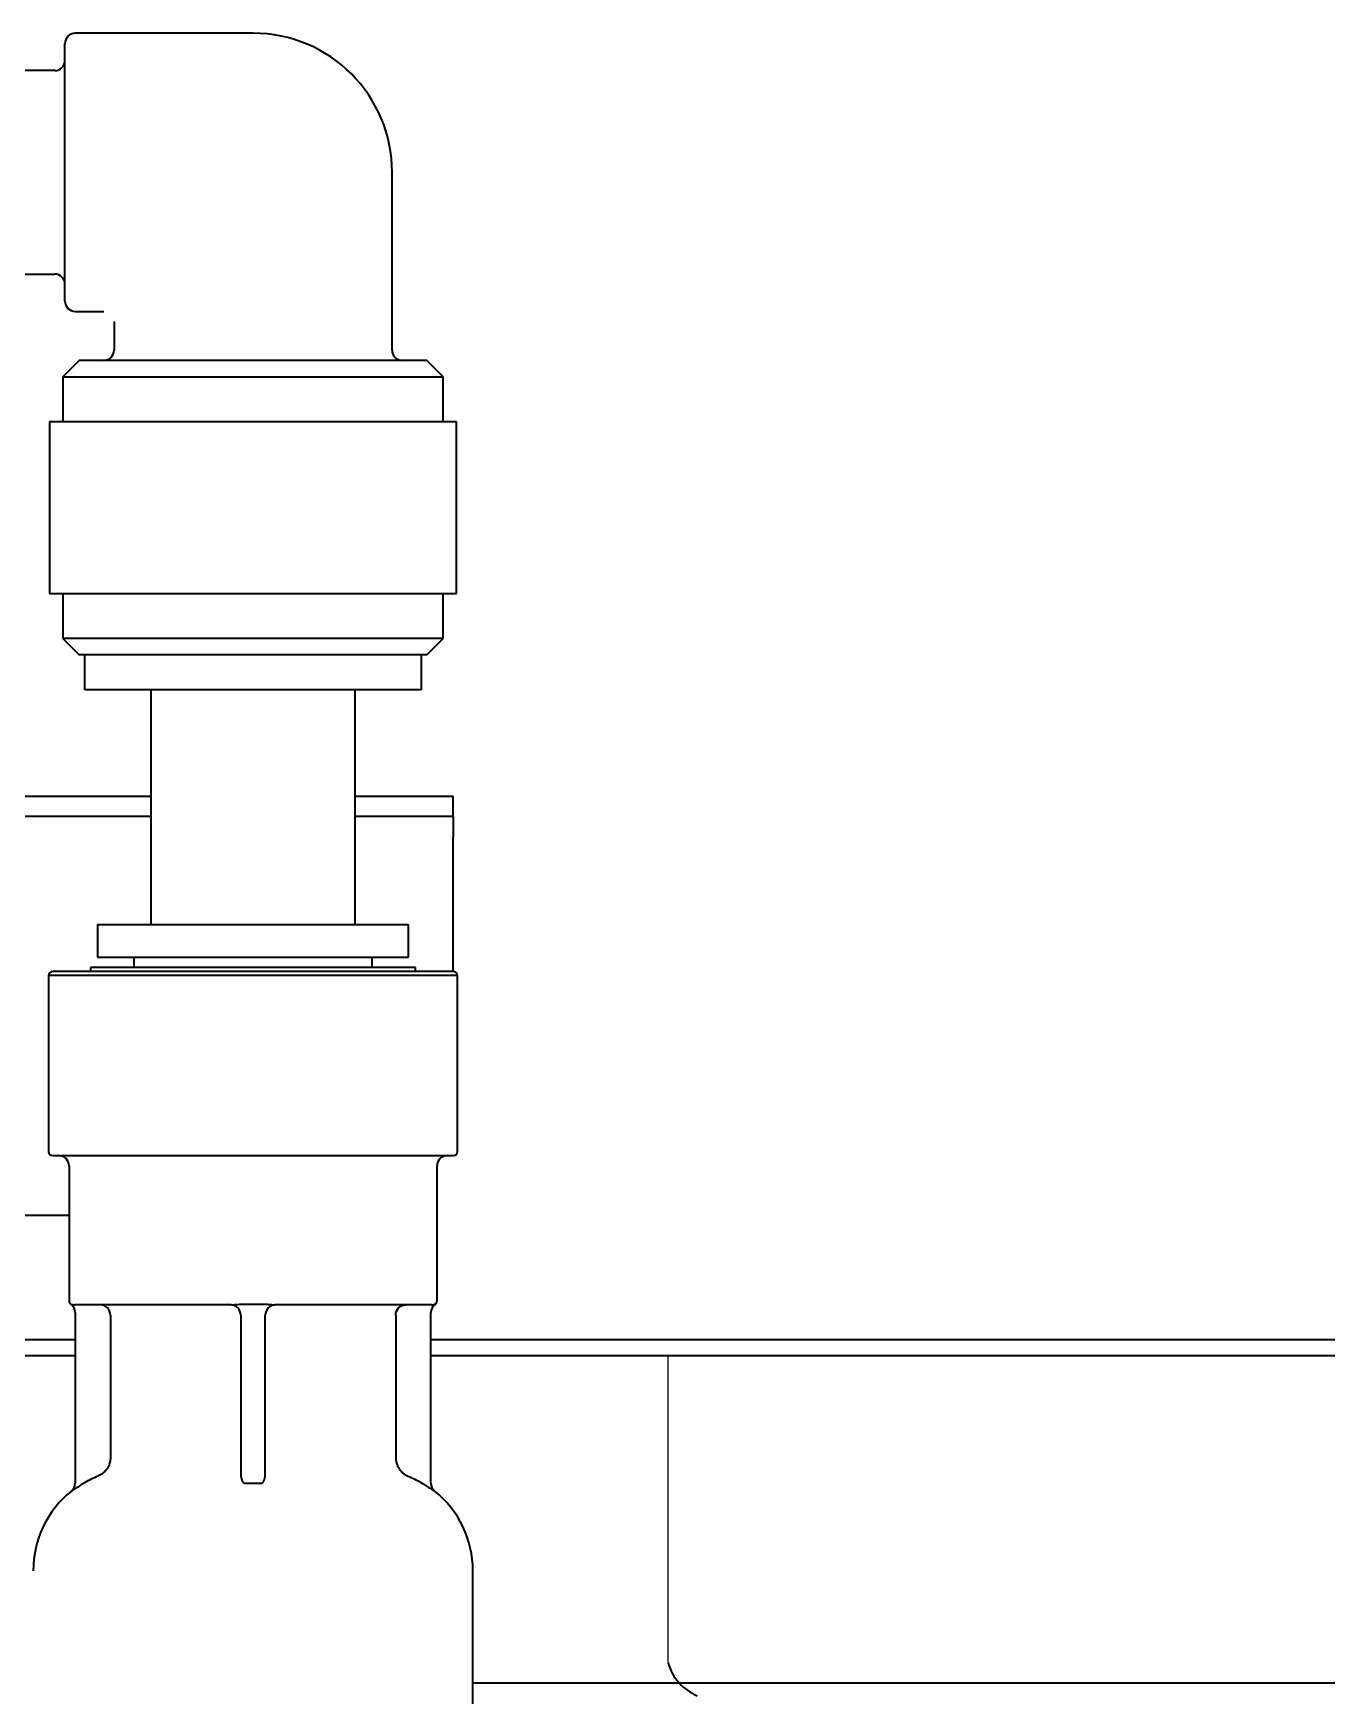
# Model space of a CAD drawing. Extents: x 5987 to 10491, y -672 to 3708.
# Drawn here: x 8642 to 8705.3, y 2731.9 to 2813.2 of the extents above; entities that cross this region are included whole.
import ezdxf

# ---------------------------------------------------------------- set-up
doc = ezdxf.new("R2010")
doc.units = 0
doc.header["$LTSCALE"] = 5
doc.layers.add('1', color=7, linetype='CONTINUOUS', true_color=0xffffff)

msp = doc.modelspace()

# ---------------------------------------------------------------- linework, layer by layer
at = {"layer": '1', "color": 7, "linetype": 'Continuous', "lineweight": 35}
for p, q in [((8652.773, 2813.207), (8644.073, 2813.207)), ((8643.573, 2800.107), (8643.573, 2812.707)), ((8643.073, 2811.382), (8635.273, 2811.382)), ((8659.573, 2797.707), (8659.573, 2806.407)), ((8635.273, 2801.432), (8643.073, 2801.432)), ((8644.073, 2799.607), (8645.473, 2799.607)), ((8645.973, 2799.107), (8645.973, 2797.707)), ((8644.273, 2797.207), (8643.473, 2796.407)), ((8661.273, 2797.207), (8644.273, 2797.207)), ((8662.073, 2796.407), (8661.273, 2797.207)), ((8643.473, 2796.407), (8662.073, 2796.407)), ((8643.473, 2796.407), (8643.473, 2794.207)), ((8662.073, 2794.207), (8662.073, 2796.407)), ((8662.723, 2794.207), (8642.823, 2794.207)), ((8642.823, 2794.207), (8642.823, 2785.807)), ((8662.723, 2785.807), (8662.723, 2794.207)), ((8642.823, 2785.807), (8662.723, 2785.807)), ((8643.473, 2785.807), (8643.473, 2783.607)), ((8662.073, 2783.607), (8662.073, 2785.807)), ((8652.773, 2783.607), (8643.473, 2783.607)), ((8643.473, 2783.607), (8644.273, 2782.807)), ((8662.073, 2783.607), (8652.773, 2783.607)), ((8661.273, 2782.807), (8662.073, 2783.607)), ((8661.273, 2782.807), (8644.273, 2782.807)), ((8644.548, 2781.107), (8644.548, 2782.807)), ((8660.998, 2782.807), (8660.998, 2781.107)), ((8647.773, 2781.105), (8647.773, 2769.626)), ((8657.773, 2769.626), (8657.773, 2781.105)), ((8625.902, 2775.907), (8647.772, 2775.907)), ((8657.773, 2775.907), (8662.553, 2775.907)), ((8662.553, 2774.907), (8662.553, 2775.907)), ((8647.772, 2774.907), (8625.902, 2774.907)), ((8662.553, 2774.907), (8657.773, 2774.907)), ((8662.553, 2774.907), (8662.553, 2773.907)), ((8662.553, 2767.326), (8662.553, 2773.907)), ((8645.173, 2769.626), (8660.373, 2769.626)), ((8645.173, 2769.626), (8645.173, 2768.026)), ((8660.373, 2768.026), (8660.373, 2769.626)), ((8662.573, 2767.326), (8642.973, 2767.326)), ((8660.723, 2767.526), (8644.823, 2767.526)), ((8644.823, 2767.526), (8644.823, 2767.326)), ((8645.173, 2768.026), (8645.183, 2768.026)), ((8645.183, 2768.026), (8660.373, 2768.026)), ((8646.948, 2768.026), (8646.948, 2767.526)), ((8658.598, 2767.526), (8658.598, 2768.026)), ((8660.723, 2767.326), (8660.723, 2767.526)), ((8652.773, 2767.126), (8642.773, 2767.126)), ((8642.773, 2767.126), (8642.773, 2758.526)), ((8662.773, 2767.126), (8652.773, 2767.126)), ((8662.773, 2758.526), (8662.773, 2767.126)), ((8642.973, 2758.326), (8652.773, 2758.326)), ((8643.773, 2757.826), (8643.773, 2751.226)), ((8652.773, 2758.326), (8662.573, 2758.326)), ((8661.773, 2751.226), (8661.773, 2757.826)), ((8604.571, 2755.407), (8643.773, 2755.407)), ((8643.859, 2751.062), (8643.869, 2751.062)), ((8652.353, 2751.062), (8653.192, 2751.062)), ((8661.677, 2751.062), (8661.687, 2751.062)), ((8651.718, 2751.026), (8644.036, 2751.026)), ((8644.073, 2750.652), (8644.073, 2742.31)), ((8644.083, 2750.652), (8644.073, 2750.652)), ((8645.798, 2750.526), (8645.798, 2743.568)), ((8652.173, 2750.526), (8652.173, 2742.753)), ((8653.373, 2742.753), (8653.373, 2750.526)), ((8661.509, 2751.026), (8653.828, 2751.026)), ((8659.748, 2750.526), (8659.748, 2743.568)), ((8661.473, 2742.31), (8661.473, 2750.652)), ((8604.574, 2749.326), (8644.073, 2749.326)), ((8661.473, 2749.326), (9189.273, 2749.326)), ((8644.073, 2748.526), (8604.578, 2748.526)), ((9189.273, 2748.526), (8661.473, 2748.526)), ((8652.364, 2742.31), (8653.182, 2742.31)), ((8643.896, 2741.92), (8643.887, 2741.92)), ((8663.523, 2698.526), (8663.523, 2738.026)), ((9189.273, 2732.526), (8663.523, 2732.526))]:
    msp.add_line(p, q, dxfattribs=at)
at = {"layer": '1'}
for p, q in [((8647.772, 2775.907), (8647.773, 2775.907)), ((8673.072, 2733.496), (8673.072, 2748.526))]:
    msp.add_line(p, q, dxfattribs=at)
at = {"layer": '1', "color": 7, "linetype": 'Continuous', "lineweight": 35}
for centre, radius, start, end in [((8644.073, 2812.707), 0.5, 90, 180), ((8652.773, 2806.407), 6.8, 0, 90), ((8643.073, 2811.882), 0.5, 270, 0), ((8643.073, 2800.932), 0.5, 0, 90), ((8644.073, 2800.107), 0.5, 180, 270), ((8645.473, 2797.707), 0.5, 270, 0), ((8660.073, 2797.707), 0.5, 180, 270), ((8642.973, 2767.126), 0.2, 90, 180), ((8662.573, 2767.126), 0.2, 0, 90), ((8642.973, 2758.526), 0.2, 180, 270), ((8662.573, 2758.526), 0.2, 270, 0), ((8643.273, 2757.826), 0.5, 0, 90), ((8662.273, 2757.826), 0.5, 90, 180), ((8643.973, 2751.226), 0.2, 180, 235.1501), ((8643.573, 2750.652), 0.5, 0, 55.1501), ((8661.973, 2750.652), 0.5, 124.8499, 180), ((8661.573, 2751.226), 0.2, 304.8499, 0), ((8651.673, 2750.526), 0.5, 0, 90), ((8653.873, 2750.526), 0.5, 90, 180), ((8643.573, 2742.31), 0.5, 308.84919, 0), ((8661.973, 2742.31), 0.5, 180, 231.15081), ((8647.023, 2738.026), 5, 128.84919, 180), ((8658.523, 2738.026), 5, 0, 51.15081), ((8675.466, 2734.214), 2.5, 196.68187, 247.09979)]:
    msp.add_arc(centre, radius, start, end, dxfattribs=at)
msp.add_ellipse((8645.303, 2750.526), major_axis=(0, 0.5), ratio=0.98933, start_param=4.712389, end_param=6.283185, dxfattribs=at)
at = {"layer": '1', "color": 7, "linetype": 'Continuous', "lineweight": 35, "extrusion": (0, 0, -1)}
msp.add_ellipse((8660.242, 2750.526), major_axis=(0, 0.5), ratio=0.98933, start_param=4.712389, end_param=6.283185, dxfattribs=at)
at = {"layer": '1', "color": 7, "linetype": 'Continuous', "lineweight": 35}
for points in [[(8660.998, 2781.107), (8660.998, 2781.107), (8660.57, 2781.107), (8658.74, 2781.107), (8656.002, 2781.107), (8652.773, 2781.107), (8649.543, 2781.107), (8646.805, 2781.107), (8644.976, 2781.107), (8644.548, 2781.107), (8644.548, 2781.107)], [(8645.182, 2742.644), (8644.959, 2742.553), (8644.743, 2742.446), (8644.536, 2742.323)], [(8660.364, 2742.644), (8660.587, 2742.553), (8660.802, 2742.446), (8661.01, 2742.323)]]:
    msp.add_open_spline(points, degree=3, dxfattribs=at)
for points, knots in [([(8643.869, 2751.062), (8643.871, 2751.062), (8643.876, 2751.061), (8643.891, 2751.056), (8643.901, 2751.052), (8643.92, 2751.046), (8643.927, 2751.044), (8643.943, 2751.039), (8643.952, 2751.037), (8643.971, 2751.033), (8643.982, 2751.031), (8644, 2751.028), (8644.007, 2751.027), (8644.021, 2751.026), (8644.028, 2751.026), (8644.036, 2751.026)], [0, 0, 0, 0, 0.25, 0.25, 0.5, 0.5, 0.625, 0.625, 0.75, 0.75, 0.875, 0.875, 0.9375, 0.9375, 1, 1, 1, 1]), ([(8651.718, 2751.026), (8651.729, 2751.026), (8651.741, 2751.026), (8651.765, 2751.027), (8651.777, 2751.028), (8651.814, 2751.031), (8651.84, 2751.033), (8651.892, 2751.037), (8651.918, 2751.039), (8651.971, 2751.044), (8651.998, 2751.046), (8652.079, 2751.052), (8652.133, 2751.056), (8652.242, 2751.061), (8652.298, 2751.062), (8652.353, 2751.062)], [0, 0, 0, 0, 0.0625, 0.0625, 0.125, 0.125, 0.25, 0.25, 0.375, 0.375, 0.5, 0.5, 0.75, 0.75, 1, 1, 1, 1]), ([(8653.192, 2751.062), (8653.248, 2751.062), (8653.303, 2751.061), (8653.386, 2751.057), (8653.413, 2751.055), (8653.468, 2751.052), (8653.495, 2751.05), (8653.548, 2751.046), (8653.575, 2751.044), (8653.628, 2751.039), (8653.655, 2751.037), (8653.706, 2751.033), (8653.732, 2751.031), (8653.769, 2751.028), (8653.781, 2751.027), (8653.805, 2751.026), (8653.817, 2751.026), (8653.828, 2751.026)], [0, 0, 0, 0, 0.25, 0.25, 0.375, 0.375, 0.5, 0.5, 0.625, 0.625, 0.75, 0.75, 0.875, 0.875, 0.9375, 0.9375, 1, 1, 1, 1]), ([(8661.509, 2751.026), (8661.518, 2751.026), (8661.525, 2751.026), (8661.539, 2751.027), (8661.546, 2751.028), (8661.564, 2751.031), (8661.575, 2751.033), (8661.595, 2751.037), (8661.603, 2751.039), (8661.619, 2751.044), (8661.626, 2751.046), (8661.645, 2751.052), (8661.655, 2751.056), (8661.67, 2751.061), (8661.675, 2751.062), (8661.677, 2751.062)], [0, 0, 0, 0, 0.0625, 0.0625, 0.125, 0.125, 0.25, 0.25, 0.375, 0.375, 0.5, 0.5, 0.75, 0.75, 1, 1, 1, 1]), ([(8645.798, 2743.568), (8645.798, 2743.518), (8645.795, 2743.469), (8645.784, 2743.396), (8645.779, 2743.372), (8645.768, 2743.324), (8645.756, 2743.276), (8645.74, 2743.23), (8645.722, 2743.184), (8645.712, 2743.161), (8645.681, 2743.095), (8645.657, 2743.052), (8645.616, 2742.992), (8645.594, 2742.962), (8645.571, 2742.933), (8645.555, 2742.914), (8645.547, 2742.905), (8645.506, 2742.86), (8645.435, 2742.792), (8645.356, 2742.736), (8645.292, 2742.698), (8645.271, 2742.686), (8645.227, 2742.664), (8645.205, 2742.654), (8645.182, 2742.644)], [0, 0, 0, 0, 0.125, 0.125, 0.1875, 0.1875, 0.25, 0.3125, 0.3125, 0.375, 0.375, 0.5, 0.5, 0.5625, 0.59375, 0.59375, 0.625, 0.625, 0.75, 0.875, 0.875, 0.9375, 0.9375, 1, 1, 1, 1]), ([(8659.748, 2743.568), (8659.748, 2743.518), (8659.751, 2743.469), (8659.762, 2743.396), (8659.767, 2743.372), (8659.778, 2743.324), (8659.79, 2743.276), (8659.806, 2743.23), (8659.824, 2743.184), (8659.834, 2743.161), (8659.865, 2743.095), (8659.889, 2743.052), (8659.93, 2742.992), (8659.951, 2742.962), (8659.975, 2742.933), (8659.99, 2742.914), (8659.999, 2742.905), (8660.04, 2742.86), (8660.111, 2742.792), (8660.19, 2742.736), (8660.253, 2742.698), (8660.275, 2742.686), (8660.319, 2742.664), (8660.341, 2742.654), (8660.364, 2742.644)], [0, 0, 0, 0, 0.125, 0.125, 0.1875, 0.1875, 0.25, 0.3125, 0.3125, 0.375, 0.375, 0.5, 0.5, 0.5625, 0.59375, 0.59375, 0.625, 0.625, 0.75, 0.875, 0.875, 0.9375, 0.9375, 1, 1, 1, 1]), ([(8644.536, 2742.323), (8644.496, 2742.3), (8644.457, 2742.277), (8644.4, 2742.242), (8644.381, 2742.23), (8644.353, 2742.213), (8644.344, 2742.207), (8644.325, 2742.195), (8644.316, 2742.189), (8644.27, 2742.161), (8644.235, 2742.138), (8644.185, 2742.106), (8644.169, 2742.095), (8644.145, 2742.08), (8644.137, 2742.075), (8644.122, 2742.064), (8644.114, 2742.059), (8644.077, 2742.035), (8644.05, 2742.017), (8644.013, 2741.992), (8644.001, 2741.985), (8643.985, 2741.974), (8643.979, 2741.97), (8643.969, 2741.964), (8643.964, 2741.961), (8643.942, 2741.946), (8643.927, 2741.936), (8643.911, 2741.927), (8643.906, 2741.924), (8643.9, 2741.921), (8643.897, 2741.92), (8643.896, 2741.92)], [0, 0, 0, 0, 0.125, 0.125, 0.1875, 0.1875, 0.21875, 0.21875, 0.25, 0.25, 0.375, 0.375, 0.4375, 0.4375, 0.46875, 0.46875, 0.5, 0.5, 0.625, 0.625, 0.6875, 0.6875, 0.71875, 0.71875, 0.75, 0.75, 0.875, 0.875, 0.9375, 0.9375, 1, 1, 1, 1]), ([(8652.173, 2742.753), (8652.173, 2742.712), (8652.176, 2742.67), (8652.185, 2742.607), (8652.188, 2742.586), (8652.197, 2742.545), (8652.203, 2742.524), (8652.215, 2742.484), (8652.222, 2742.463), (8652.235, 2742.434), (8652.239, 2742.424), (8652.249, 2742.405), (8652.254, 2742.395), (8652.266, 2742.377), (8652.272, 2742.368), (8652.286, 2742.351), (8652.293, 2742.343), (8652.306, 2742.332), (8652.31, 2742.328), (8652.32, 2742.322), (8652.325, 2742.319), (8652.335, 2742.315), (8652.341, 2742.313), (8652.352, 2742.31), (8652.358, 2742.31), (8652.364, 2742.31)], [0, 0, 0, 0, 0.25, 0.25, 0.375, 0.375, 0.5, 0.5, 0.625, 0.625, 0.6875, 0.6875, 0.75, 0.75, 0.8125, 0.8125, 0.875, 0.875, 0.90625, 0.90625, 0.9375, 0.9375, 0.96875, 0.96875, 1, 1, 1, 1]), ([(8653.182, 2742.31), (8653.188, 2742.31), (8653.194, 2742.31), (8653.205, 2742.313), (8653.211, 2742.315), (8653.221, 2742.319), (8653.226, 2742.322), (8653.236, 2742.328), (8653.24, 2742.332), (8653.253, 2742.343), (8653.26, 2742.351), (8653.274, 2742.368), (8653.28, 2742.377), (8653.298, 2742.405), (8653.307, 2742.424), (8653.324, 2742.464), (8653.331, 2742.484), (8653.343, 2742.525), (8653.349, 2742.545), (8653.357, 2742.586), (8653.361, 2742.607), (8653.367, 2742.649), (8653.369, 2742.67), (8653.372, 2742.711), (8653.373, 2742.732), (8653.373, 2742.753)], [0, 0, 0, 0, 0.03125, 0.03125, 0.0625, 0.0625, 0.09375, 0.09375, 0.125, 0.125, 0.1875, 0.1875, 0.25, 0.25, 0.375, 0.375, 0.5, 0.5, 0.625, 0.625, 0.75, 0.75, 0.875, 0.875, 1, 1, 1, 1]), ([(8661.01, 2742.323), (8661.05, 2742.3), (8661.089, 2742.277), (8661.146, 2742.242), (8661.165, 2742.23), (8661.193, 2742.213), (8661.202, 2742.207), (8661.221, 2742.195), (8661.23, 2742.189), (8661.276, 2742.161), (8661.311, 2742.138), (8661.361, 2742.106), (8661.377, 2742.095), (8661.401, 2742.08), (8661.409, 2742.075), (8661.424, 2742.064), (8661.432, 2742.059), (8661.469, 2742.035), (8661.496, 2742.017), (8661.533, 2741.992), (8661.545, 2741.985), (8661.561, 2741.974), (8661.566, 2741.97), (8661.577, 2741.964), (8661.581, 2741.961), (8661.604, 2741.946), (8661.619, 2741.936), (8661.635, 2741.927), (8661.64, 2741.924), (8661.646, 2741.921), (8661.648, 2741.92), (8661.649, 2741.92)], [0, 0, 0, 0, 0.125, 0.125, 0.1875, 0.1875, 0.21875, 0.21875, 0.25, 0.25, 0.375, 0.375, 0.4375, 0.4375, 0.46875, 0.46875, 0.5, 0.5, 0.625, 0.625, 0.6875, 0.6875, 0.71875, 0.71875, 0.75, 0.75, 0.875, 0.875, 0.9375, 0.9375, 1, 1, 1, 1])]:
    msp.add_open_spline(points, degree=3, knots=knots, dxfattribs=at)

doc.saveas('drawing.dxf')
